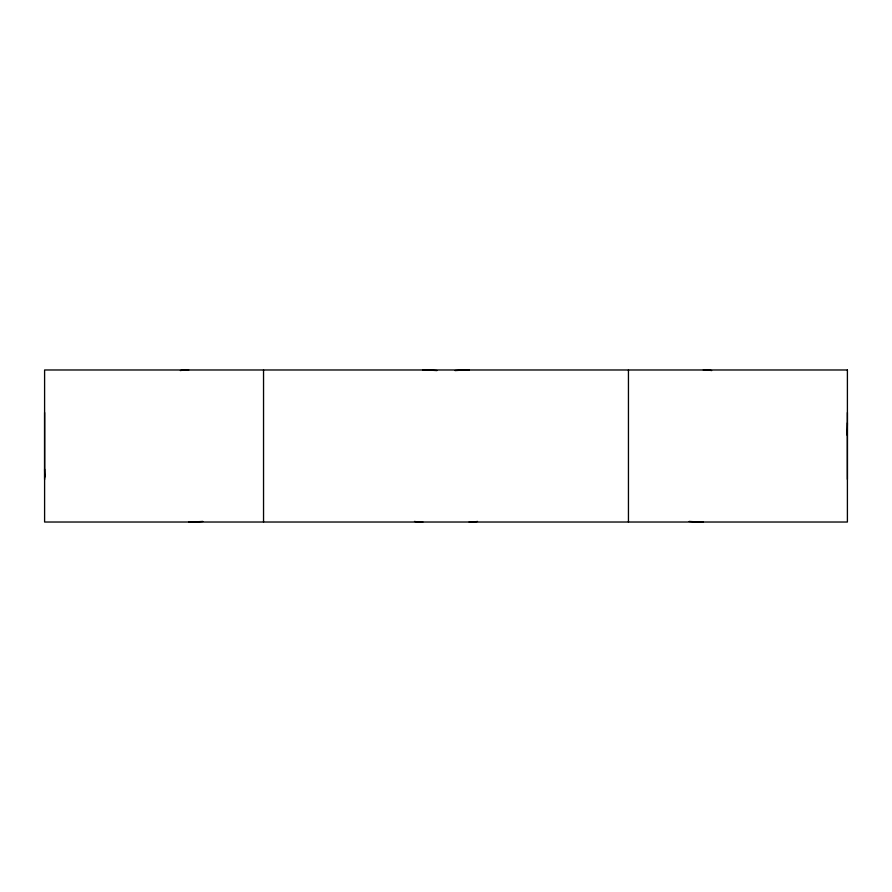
<?xml version="1.0" encoding="UTF-8"?>
<svg xmlns="http://www.w3.org/2000/svg" width="892" height="892" viewBox="0 0 892 892"><rect width="100%" height="100%" fill="white"/><g stroke="black" fill="none" stroke-linecap="round" stroke-linejoin="round"><path stroke-width="1.34" d="M44.6 479.45L44.6 412.55M847.4 479.383L847.4 412.55M628.447 369.979L628.447 522.021M263.541 369.979L263.541 522.021M847.389 422.853A33.071 3.356 -84.1 0 1 846.932 434.995M45.068 476.852A33.071 3.356 -84.1 0 1 44.622 469.147M180.362 370.581A33.071 3.356 5.9 0 1 188.703 370.002M202.807 521.419A33.071 3.356 -5.9 0 1 188.703 521.998M455.043 370.581A33.071 3.356 -5.9 0 1 469.147 370.002M477.488 521.419A33.071 3.356 5.9 0 1 469.147 521.998M703.297 370.002A33.071 3.356 -5.9 0 1 711.638 370.581M703.297 521.998A33.071 3.356 5.9 0 1 689.193 521.419M422.853 370.002A33.071 3.356 5.9 0 1 436.957 370.581M422.853 521.998A33.071 3.356 -5.9 0 1 414.512 521.419M847.4 369.979L44.6 369.979L44.6 522.021L847.4 522.021L847.4 369.979"/></g></svg>
